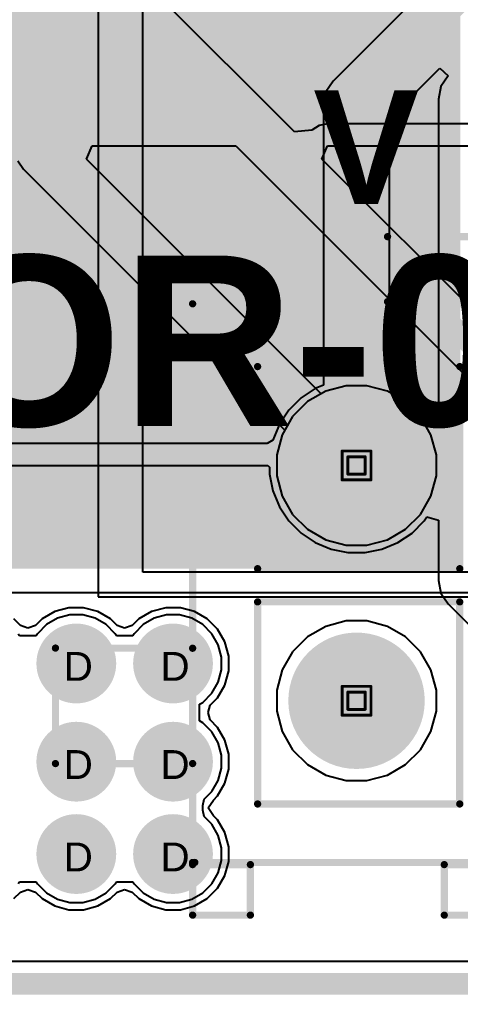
# Model space of a CAD drawing. Header units: inches. Extents: x 0 to 5379, y 0 to 5429.
# Drawn here: x 163.87 to 171.63, y -0.19 to 16.97 of the extents above; entities that cross this region are included whole.
import ezdxf

# ---------------------------------------------------------------- set-up
doc = ezdxf.new("R2010")
doc.units = ezdxf.units.IN
for name, color, linetype in [('Board Outline', 216, 'Continuous'), ('Bottom Layer', 5, 'Continuous'), ('Bottom Solder', 6, 'Continuous'), ('Drill Drawing', 1, 'Continuous'), ('GND01', 16, 'Continuous'), ('GND02', 76, 'Continuous'), ('Multi-Layer', 9, 'Continuous'), ('Pad Holes', 156, 'Continuous'), ('PWR', 156, 'Continuous'), ('SIG 01', 90, 'Continuous'), ('Top Layer', 1, 'Continuous'), ('Top Overlay', 2, 'Continuous'), ('Top Solder', 216, 'Continuous'), ('Via Holes', 16, 'Continuous')]:
    doc.layers.add(name, color=color, linetype=linetype)
doc.styles.add('Arial', font='', dxfattribs={"height": 0.2})
doc.styles.add('Arial_Bold', font='', dxfattribs={"height": 0.2})
doc.styles.get('Arial').set_extended_font_data('Arial')
doc.styles.get('Arial_Bold').set_extended_font_data('Arial', bold=True)

# ---------------------------------------------------------------- blocks, each defined once
blk = doc.blocks.new('1_770174_0_818')
at = {"layer": 'Bottom Layer'}
h = blk.add_hatch(color=5, dxfattribs=at)
edge = h.paths.add_edge_path()
edge.add_arc((-4.295, 2.07), 1.15, 0, 360)
h = blk.add_hatch(color=5, dxfattribs=at)
edge = h.paths.add_edge_path()
edge.add_arc((-4.295, -2.07), 1.15, 0, 360)
at = {"layer": 'Bottom Solder'}
h = blk.add_hatch(color=6, dxfattribs=at)
edge = h.paths.add_edge_path()
edge.add_arc((-4.295, 2.07), 1.2, 0, 360)
h = blk.add_hatch(color=6, dxfattribs=at)
edge = h.paths.add_edge_path()
edge.add_arc((-4.295, -2.07), 1.2, 0, 360)
at = {"layer": 'GND01'}
h = blk.add_hatch(color=16, dxfattribs=at)
edge = h.paths.add_edge_path()
edge.add_arc((-4.295, 2.07), 1.15, 0, 360)
h = blk.add_hatch(color=16, dxfattribs=at)
edge = h.paths.add_edge_path()
edge.add_arc((-4.295, -2.07), 1.15, 0, 360)
at = {"layer": 'GND02'}
h = blk.add_hatch(color=76, dxfattribs=at)
edge = h.paths.add_edge_path()
edge.add_arc((-4.295, 2.07), 1.15, 0, 360)
h = blk.add_hatch(color=76, dxfattribs=at)
edge = h.paths.add_edge_path()
edge.add_arc((-4.295, -2.07), 1.15, 0, 360)
at = {"layer": 'Multi-Layer'}
h = blk.add_hatch(color=9, dxfattribs=at)
edge = h.paths.add_edge_path()
edge.add_arc((-4.295, 2.07), 1.15, 0, 360)
h = blk.add_hatch(color=9, dxfattribs=at)
edge = h.paths.add_edge_path()
edge.add_arc((-4.295, -2.07), 1.15, 0, 360)
at = {"layer": 'Pad Holes'}
h = blk.add_hatch(color=7, dxfattribs=at)
edge = h.paths.add_edge_path()
edge.add_arc((-4.295, 2.07), 0.7, 0, 360)
h = blk.add_hatch(color=7, dxfattribs=at)
edge = h.paths.add_edge_path()
edge.add_arc((-4.295, -2.07), 0.7, 0, 360)
at = {"layer": 'PWR'}
h = blk.add_hatch(color=156, dxfattribs=at)
edge = h.paths.add_edge_path()
edge.add_arc((-4.295, 2.07), 1.15, 0, 360)
h = blk.add_hatch(color=156, dxfattribs=at)
edge = h.paths.add_edge_path()
edge.add_arc((-4.295, -2.07), 1.15, 0, 360)
at = {"layer": 'SIG 01'}
h = blk.add_hatch(color=90, dxfattribs=at)
edge = h.paths.add_edge_path()
edge.add_arc((-4.295, 2.07), 1.15, 0, 360)
h = blk.add_hatch(color=90, dxfattribs=at)
edge = h.paths.add_edge_path()
edge.add_arc((-4.295, -2.07), 1.15, 0, 360)
at = {"layer": 'Top Layer'}
h = blk.add_hatch(color=1, dxfattribs=at)
edge = h.paths.add_edge_path()
edge.add_arc((-4.295, 2.07), 1.15, 0, 360)
h = blk.add_hatch(color=1, dxfattribs=at)
edge = h.paths.add_edge_path()
edge.add_arc((-4.295, -2.07), 1.15, 0, 360)
at = {"layer": 'Top Solder'}
h = blk.add_hatch(color=216, dxfattribs=at)
edge = h.paths.add_edge_path()
edge.add_arc((-4.295, 2.07), 1.2, 0, 360)
h = blk.add_hatch(color=216, dxfattribs=at)
edge = h.paths.add_edge_path()
edge.add_arc((-4.295, -2.07), 1.2, 0, 360)
at = {"layer": 'Top Overlay'}
for points in [[(-3.749, 6.096, 0.127, 0.127, 0), (-0.574, 6.096, 0.127, 0.127, 0)], [(-3.749, 4.953, 0.127, 0.127, 0), (-3.749, 6.096, 0.127, 0.127, 0)], [(-7.178, -4.915, 0.127, 0.127, 0), (-7.178, 4.915, 0.127, 0.127, 0)], [(-7.178, 4.915, 0.127, 0.127, 0), (2.69, 4.915, 0.127, 0.127, 0)], [(-3.749, 4.953, 0.127, 0.127, 0), (-0.574, 4.953, 0.127, 0.127, 0)], [(-6.035, 3.81, 0.127, 0.127, 0), (-2.479, 3.81, 0.127, 0.127, 0)], [(-6.035, 0.254, 0.127, 0.127, 0), (-6.035, 3.81, 0.127, 0.127, 0)], [(-2.479, 0.254, 0.127, 0.127, 0), (-2.479, 3.81, 0.127, 0.127, 0)], [(-6.035, 0.254, 0.127, 0.127, 0), (-2.479, 0.254, 0.127, 0.127, 0)], [(-6.035, -0.33, 0.127, 0.127, 0), (-2.479, -0.33, 0.127, 0.127, 0)], [(-6.035, -3.886, 0.127, 0.127, 0), (-6.035, -0.33, 0.127, 0.127, 0)], [(-2.479, -3.886, 0.127, 0.127, 0), (-2.479, -0.33, 0.127, 0.127, 0)], [(-9.591, -1.143, 0.127, 0.127, 0), (-7.178, -1.146, 0.127, 0.127, 0)], [(-9.591, -3.175, 0.127, 0.127, 0), (-9.591, -1.143, 0.127, 0.127, 0)], [(-9.591, -3.175, 0.127, 0.127, 0), (-7.178, -3.175, 0.127, 0.127, 0)], [(-6.035, -3.886, 0.127, 0.127, 0), (-2.479, -3.886, 0.127, 0.127, 0)], [(-7.178, -4.953, 0.127, 0.127, 0), (-6.162, -4.953, 0.127, 0.127, 0)], [(-7.178, -5.842, 0.127, 0.127, 0), (-7.178, -4.953, 0.127, 0.127, 0)], [(-7.14, -4.915, 0.127, 0.127, 0), (2.69, -4.915, 0.127, 0.127, 0)], [(-6.162, -5.842, 0.127, 0.127, 0), (-6.162, -4.953, 0.127, 0.127, 0)], [(-2.751, -4.953, 0.127, 0.127, 0), (-1.735, -4.953, 0.127, 0.127, 0)], [(-2.751, -5.842, 0.127, 0.127, 0), (-2.751, -4.953, 0.127, 0.127, 0)], [(-7.178, -5.842, 0.127, 0.127, 0), (-6.162, -5.842, 0.127, 0.127, 0)], [(-2.751, -5.842, 0.127, 0.127, 0), (-1.735, -5.842, 0.127, 0.127, 0)]]:
    blk.add_lwpolyline(points, format="xyseb", dxfattribs=at)
for points in [[(-3.781, 6.096, 0.0635, 0.0635, 1), (-3.717, 6.096, 0.0635, 0.0635, 1)], [(-3.781, 6.096, 0.0635, 0.0635, 1), (-3.717, 6.096, 0.0635, 0.0635, 1)], [(-7.21, 4.915, 0.0635, 0.0635, 1), (-7.146, 4.915, 0.0635, 0.0635, 1)], [(-7.21, 4.915, 0.0635, 0.0635, 1), (-7.146, 4.915, 0.0635, 0.0635, 1)], [(-3.781, 4.953, 0.0635, 0.0635, 1), (-3.717, 4.953, 0.0635, 0.0635, 1)], [(-3.781, 4.953, 0.0635, 0.0635, 1), (-3.717, 4.953, 0.0635, 0.0635, 1)], [(-6.067, 3.81, 0.0635, 0.0635, 1), (-6.003, 3.81, 0.0635, 0.0635, 1)], [(-6.067, 3.81, 0.0635, 0.0635, 1), (-6.003, 3.81, 0.0635, 0.0635, 1)], [(-2.511, 3.81, 0.0635, 0.0635, 1), (-2.447, 3.81, 0.0635, 0.0635, 1)], [(-2.511, 3.81, 0.0635, 0.0635, 1), (-2.447, 3.81, 0.0635, 0.0635, 1)], [(-6.067, 0.254, 0.0635, 0.0635, 1), (-6.003, 0.254, 0.0635, 0.0635, 1)], [(-6.067, 0.254, 0.0635, 0.0635, 1), (-6.003, 0.254, 0.0635, 0.0635, 1)], [(-2.511, 0.254, 0.0635, 0.0635, 1), (-2.447, 0.254, 0.0635, 0.0635, 1)], [(-2.511, 0.254, 0.0635, 0.0635, 1), (-2.447, 0.254, 0.0635, 0.0635, 1)], [(-6.067, -0.33, 0.0635, 0.0635, 1), (-6.003, -0.33, 0.0635, 0.0635, 1)], [(-6.067, -0.33, 0.0635, 0.0635, 1), (-6.003, -0.33, 0.0635, 0.0635, 1)], [(-2.511, -0.33, 0.0635, 0.0635, 1), (-2.447, -0.33, 0.0635, 0.0635, 1)], [(-2.511, -0.33, 0.0635, 0.0635, 1), (-2.447, -0.33, 0.0635, 0.0635, 1)], [(-9.623, -1.143, 0.0635, 0.0635, 1), (-9.559, -1.143, 0.0635, 0.0635, 1)], [(-9.623, -1.143, 0.0635, 0.0635, 1), (-9.559, -1.143, 0.0635, 0.0635, 1)], [(-7.21, -1.146, 0.0635, 0.0635, 1), (-7.146, -1.146, 0.0635, 0.0635, 1)], [(-9.623, -3.175, 0.0635, 0.0635, 1), (-9.559, -3.175, 0.0635, 0.0635, 1)], [(-9.623, -3.175, 0.0635, 0.0635, 1), (-9.559, -3.175, 0.0635, 0.0635, 1)], [(-7.21, -3.175, 0.0635, 0.0635, 1), (-7.146, -3.175, 0.0635, 0.0635, 1)], [(-6.067, -3.886, 0.0635, 0.0635, 1), (-6.003, -3.886, 0.0635, 0.0635, 1)], [(-6.067, -3.886, 0.0635, 0.0635, 1), (-6.003, -3.886, 0.0635, 0.0635, 1)], [(-2.511, -3.886, 0.0635, 0.0635, 1), (-2.447, -3.886, 0.0635, 0.0635, 1)], [(-2.511, -3.886, 0.0635, 0.0635, 1), (-2.447, -3.886, 0.0635, 0.0635, 1)], [(-7.21, -4.915, 0.0635, 0.0635, 1), (-7.146, -4.915, 0.0635, 0.0635, 1)], [(-7.21, -4.953, 0.0635, 0.0635, 1), (-7.146, -4.953, 0.0635, 0.0635, 1)], [(-7.21, -4.953, 0.0635, 0.0635, 1), (-7.146, -4.953, 0.0635, 0.0635, 1)], [(-7.172, -4.915, 0.0635, 0.0635, 1), (-7.108, -4.915, 0.0635, 0.0635, 1)], [(-6.194, -4.953, 0.0635, 0.0635, 1), (-6.13, -4.953, 0.0635, 0.0635, 1)], [(-6.194, -4.953, 0.0635, 0.0635, 1), (-6.13, -4.953, 0.0635, 0.0635, 1)], [(-2.783, -4.953, 0.0635, 0.0635, 1), (-2.72, -4.953, 0.0635, 0.0635, 1)], [(-2.783, -4.953, 0.0635, 0.0635, 1), (-2.72, -4.953, 0.0635, 0.0635, 1)], [(-7.21, -5.842, 0.0635, 0.0635, 1), (-7.146, -5.842, 0.0635, 0.0635, 1)], [(-7.21, -5.842, 0.0635, 0.0635, 1), (-7.146, -5.842, 0.0635, 0.0635, 1)], [(-6.194, -5.842, 0.0635, 0.0635, 1), (-6.13, -5.842, 0.0635, 0.0635, 1)], [(-6.194, -5.842, 0.0635, 0.0635, 1), (-6.13, -5.842, 0.0635, 0.0635, 1)], [(-2.783, -5.842, 0.0635, 0.0635, 1), (-2.72, -5.842, 0.0635, 0.0635, 1)], [(-2.783, -5.842, 0.0635, 0.0635, 1), (-2.72, -5.842, 0.0635, 0.0635, 1)]]:
    blk.add_lwpolyline(points, format="xyseb", close=True, dxfattribs=at)

msp = doc.modelspace()

# ---------------------------------------------------------------- hatches: boundary and pattern name
at = {"layer": 'Bottom Layer'}
h = msp.add_hatch(color=5, dxfattribs=at)
edge = h.paths.add_edge_path()
edge.add_arc((164.874, 5.634), 0.6, 0, 360)
h = msp.add_hatch(color=5, dxfattribs=at)
edge = h.paths.add_edge_path()
edge.add_arc((166.575, 5.634), 0.6, 0, 360)
h = msp.add_hatch(color=5, dxfattribs=at)
edge = h.paths.add_edge_path()
edge.add_arc((164.874, 3.906), 0.6, 0, 360)
h = msp.add_hatch(color=5, dxfattribs=at)
edge = h.paths.add_edge_path()
edge.add_arc((166.575, 3.906), 0.6, 0, 360)
h = msp.add_hatch(color=5, dxfattribs=at)
edge = h.paths.add_edge_path()
edge.add_arc((164.874, 2.281), 0.6, 0, 360)
h = msp.add_hatch(color=5, dxfattribs=at)
edge = h.paths.add_edge_path()
edge.add_arc((166.575, 2.281), 0.6, 0, 360)
at = {"layer": 'Bottom Solder'}
h = msp.add_hatch(color=6, dxfattribs=at)
edge = h.paths.add_edge_path()
edge.add_arc((164.874, 5.634), 0.702, 0, 360)
h = msp.add_hatch(color=6, dxfattribs=at)
edge = h.paths.add_edge_path()
edge.add_arc((166.575, 5.634), 0.702, 0, 360)
h = msp.add_hatch(color=6, dxfattribs=at)
edge = h.paths.add_edge_path()
edge.add_arc((164.874, 3.906), 0.702, 0, 360)
h = msp.add_hatch(color=6, dxfattribs=at)
edge = h.paths.add_edge_path()
edge.add_arc((166.575, 3.906), 0.702, 0, 360)
h = msp.add_hatch(color=6, dxfattribs=at)
edge = h.paths.add_edge_path()
edge.add_arc((164.874, 2.281), 0.702, 0, 360)
h = msp.add_hatch(color=6, dxfattribs=at)
edge = h.paths.add_edge_path()
edge.add_arc((166.575, 2.281), 0.702, 0, 360)
at = {"layer": 'GND01'}
h = msp.add_hatch(color=16, dxfattribs=at)
edge = h.paths.add_edge_path()
edge.add_arc((164.874, 5.634), 0.6, 0, 360)
h = msp.add_hatch(color=16, dxfattribs=at)
edge = h.paths.add_edge_path()
edge.add_arc((166.575, 5.634), 0.6, 0, 360)
h = msp.add_hatch(color=16, dxfattribs=at)
edge = h.paths.add_edge_path()
edge.add_arc((164.874, 3.906), 0.6, 0, 360)
h = msp.add_hatch(color=16, dxfattribs=at)
edge = h.paths.add_edge_path()
edge.add_arc((166.575, 3.906), 0.6, 0, 360)
h = msp.add_hatch(color=16, dxfattribs=at)
edge = h.paths.add_edge_path()
edge.add_arc((164.874, 2.281), 0.6, 0, 360)
h = msp.add_hatch(color=16, dxfattribs=at)
edge = h.paths.add_edge_path()
edge.add_arc((166.575, 2.281), 0.6, 0, 360)
at = {"layer": 'GND02'}
h = msp.add_hatch(color=76, dxfattribs=at)
edge = h.paths.add_edge_path()
edge.add_arc((164.874, 5.634), 0.6, 0, 360)
h = msp.add_hatch(color=76, dxfattribs=at)
edge = h.paths.add_edge_path()
edge.add_arc((166.575, 5.634), 0.6, 0, 360)
h = msp.add_hatch(color=76, dxfattribs=at)
edge = h.paths.add_edge_path()
edge.add_arc((164.874, 3.906), 0.6, 0, 360)
h = msp.add_hatch(color=76, dxfattribs=at)
edge = h.paths.add_edge_path()
edge.add_arc((166.575, 3.906), 0.6, 0, 360)
h = msp.add_hatch(color=76, dxfattribs=at)
edge = h.paths.add_edge_path()
edge.add_arc((164.874, 2.281), 0.6, 0, 360)
h = msp.add_hatch(color=76, dxfattribs=at)
edge = h.paths.add_edge_path()
edge.add_arc((166.575, 2.281), 0.6, 0, 360)
at = {"layer": 'PWR'}
h = msp.add_hatch(color=156, dxfattribs=at)
edge = h.paths.add_edge_path()
edge.add_arc((164.874, 5.634), 0.6, 0, 360)
h = msp.add_hatch(color=156, dxfattribs=at)
edge = h.paths.add_edge_path()
edge.add_arc((166.575, 5.634), 0.6, 0, 360)
h = msp.add_hatch(color=156, dxfattribs=at)
edge = h.paths.add_edge_path()
edge.add_arc((164.874, 3.906), 0.6, 0, 360)
h = msp.add_hatch(color=156, dxfattribs=at)
edge = h.paths.add_edge_path()
edge.add_arc((166.575, 3.906), 0.6, 0, 360)
h = msp.add_hatch(color=156, dxfattribs=at)
edge = h.paths.add_edge_path()
edge.add_arc((164.874, 2.281), 0.6, 0, 360)
h = msp.add_hatch(color=156, dxfattribs=at)
edge = h.paths.add_edge_path()
edge.add_arc((166.575, 2.281), 0.6, 0, 360)
at = {"layer": 'SIG 01'}
h = msp.add_hatch(color=90, dxfattribs=at)
edge = h.paths.add_edge_path()
edge.add_arc((164.874, 5.634), 0.6, 0, 360)
h = msp.add_hatch(color=90, dxfattribs=at)
edge = h.paths.add_edge_path()
edge.add_arc((166.575, 5.634), 0.6, 0, 360)
h = msp.add_hatch(color=90, dxfattribs=at)
edge = h.paths.add_edge_path()
edge.add_arc((164.874, 3.906), 0.6, 0, 360)
h = msp.add_hatch(color=90, dxfattribs=at)
edge = h.paths.add_edge_path()
edge.add_arc((166.575, 3.906), 0.6, 0, 360)
h = msp.add_hatch(color=90, dxfattribs=at)
edge = h.paths.add_edge_path()
edge.add_arc((164.874, 2.281), 0.6, 0, 360)
h = msp.add_hatch(color=90, dxfattribs=at)
edge = h.paths.add_edge_path()
edge.add_arc((166.575, 2.281), 0.6, 0, 360)
at = {"layer": 'Top Layer'}
msp.add_hatch(color=1, dxfattribs=at).paths.add_polyline_path([(154.567, 7.301), (171.628, 7.301), (171.628, 21.844), (154.567, 21.844)])
h = msp.add_hatch(color=1, dxfattribs=at)
edge = h.paths.add_edge_path()
edge.add_arc((164.874, 5.634), 0.6, 0, 360)
h = msp.add_hatch(color=1, dxfattribs=at)
edge = h.paths.add_edge_path()
edge.add_arc((166.575, 5.634), 0.6, 0, 360)
h = msp.add_hatch(color=1, dxfattribs=at)
edge = h.paths.add_edge_path()
edge.add_arc((164.874, 3.906), 0.6, 0, 360)
h = msp.add_hatch(color=1, dxfattribs=at)
edge = h.paths.add_edge_path()
edge.add_arc((166.575, 3.906), 0.6, 0, 360)
h = msp.add_hatch(color=1, dxfattribs=at)
edge = h.paths.add_edge_path()
edge.add_arc((164.874, 2.281), 0.6, 0, 360)
h = msp.add_hatch(color=1, dxfattribs=at)
edge = h.paths.add_edge_path()
edge.add_arc((166.575, 2.281), 0.6, 0, 360)
at = {"layer": 'Top Solder'}
h = msp.add_hatch(color=216, dxfattribs=at)
edge = h.paths.add_edge_path()
edge.add_arc((164.874, 5.634), 0.702, 0, 360)
h = msp.add_hatch(color=216, dxfattribs=at)
edge = h.paths.add_edge_path()
edge.add_arc((166.575, 5.634), 0.702, 0, 360)
h = msp.add_hatch(color=216, dxfattribs=at)
edge = h.paths.add_edge_path()
edge.add_arc((164.874, 3.906), 0.702, 0, 360)
h = msp.add_hatch(color=216, dxfattribs=at)
edge = h.paths.add_edge_path()
edge.add_arc((166.575, 3.906), 0.702, 0, 360)
h = msp.add_hatch(color=216, dxfattribs=at)
edge = h.paths.add_edge_path()
edge.add_arc((164.874, 2.281), 0.702, 0, 360)
h = msp.add_hatch(color=216, dxfattribs=at)
edge = h.paths.add_edge_path()
edge.add_arc((166.575, 2.281), 0.702, 0, 360)
at = {"layer": 'Via Holes'}
h = msp.add_hatch(color=7, dxfattribs=at)
edge = h.paths.add_edge_path()
edge.add_arc((164.874, 5.634), 0.35, 0, 360)
h = msp.add_hatch(color=7, dxfattribs=at)
edge = h.paths.add_edge_path()
edge.add_arc((166.575, 5.634), 0.35, 0, 360)
h = msp.add_hatch(color=7, dxfattribs=at)
edge = h.paths.add_edge_path()
edge.add_arc((164.874, 3.906), 0.35, 0, 360)
h = msp.add_hatch(color=7, dxfattribs=at)
edge = h.paths.add_edge_path()
edge.add_arc((166.575, 3.906), 0.35, 0, 360)
h = msp.add_hatch(color=7, dxfattribs=at)
edge = h.paths.add_edge_path()
edge.add_arc((164.874, 2.281), 0.35, 0, 360)
h = msp.add_hatch(color=7, dxfattribs=at)
edge = h.paths.add_edge_path()
edge.add_arc((166.575, 2.281), 0.35, 0, 360)

# ---------------------------------------------------------------- linework, layer by layer
at = {"layer": 'Board Outline'}
msp.add_lwpolyline([(0, 0, 0.381, 0.381, 0), (350, 0, 0.381, 0.381, 0)], format="xyseb", dxfattribs=at)
at = {"layer": 'Bottom Layer'}
for p, q in [((165.257, 51.46), (165.257, 6.807)), ((166.044, 7.239), (166.044, 50.597)), ((169.618, 10.522), (169.261, 10.427)), ((169.987, 10.522), (169.618, 10.522)), ((170.345, 10.427), (169.987, 10.522)), ((169.261, 10.427), (168.941, 10.242)), ((170.665, 10.242), (170.345, 10.427)), ((168.941, 10.242), (168.679, 9.98)), ((170.926, 9.98), (170.665, 10.242)), ((168.679, 9.98), (168.494, 9.66)), ((171.111, 9.66), (170.926, 9.98)), ((168.494, 9.66), (168.399, 9.303)), ((171.207, 9.303), (171.111, 9.66)), ((168.399, 9.303), (168.399, 8.933)), ((171.207, 8.933), (171.207, 9.303)), ((168.399, 8.933), (168.494, 8.576)), ((171.111, 8.576), (171.207, 8.933)), ((168.494, 8.576), (168.679, 8.256)), ((170.926, 8.256), (171.111, 8.576)), ((168.679, 8.256), (168.941, 7.995)), ((170.665, 7.995), (170.926, 8.256)), ((168.941, 7.995), (169.261, 7.81)), ((170.345, 7.81), (170.665, 7.995)), ((169.261, 7.81), (169.618, 7.714)), ((169.987, 7.714), (170.345, 7.81)), ((169.618, 7.714), (169.987, 7.714)), ((177.144, 7.239), (166.044, 7.239)), ((165.257, 6.807), (177.144, 6.807)), ((169.618, 6.382), (169.261, 6.287)), ((169.987, 6.382), (169.618, 6.382)), ((170.345, 6.287), (169.987, 6.382)), ((169.261, 6.287), (168.941, 6.102)), ((170.665, 6.102), (170.345, 6.287)), ((168.941, 6.102), (168.679, 5.84)), ((170.926, 5.84), (170.665, 6.102)), ((168.679, 5.84), (168.494, 5.52)), ((171.111, 5.52), (170.926, 5.84)), ((168.494, 5.52), (168.399, 5.163)), ((171.207, 5.163), (171.111, 5.52)), ((168.399, 5.163), (168.399, 4.794)), ((171.207, 4.794), (171.207, 5.163)), ((168.399, 4.794), (168.494, 4.436)), ((171.111, 4.436), (171.207, 4.794)), ((168.494, 4.436), (168.679, 4.116)), ((170.926, 4.116), (171.111, 4.436)), ((168.679, 4.116), (168.941, 3.855)), ((170.665, 3.855), (170.926, 4.116)), ((168.941, 3.855), (169.261, 3.67)), ((170.345, 3.67), (170.665, 3.855)), ((169.261, 3.67), (169.618, 3.574)), ((169.987, 3.574), (170.345, 3.67)), ((169.618, 3.574), (169.987, 3.574)), ((177.144, 0.388), (155.122, 0.388))]:
    msp.add_line(p, q, dxfattribs=at)
at = {"layer": 'Drill Drawing'}
for points in [[(169.549, 9.372, 0.0508, 0.0508, 0), (170.057, 9.372, 0.0508, 0.0508, 0)], [(169.549, 8.864, 0.0508, 0.0508, 0), (169.549, 9.372, 0.0508, 0.0508, 0)], [(169.65, 9.271, 0.0508, 0.0508, 0), (169.955, 9.271, 0.0508, 0.0508, 0)], [(169.65, 8.966, 0.0508, 0.0508, 0), (169.65, 9.271, 0.0508, 0.0508, 0)], [(169.955, 8.966, 0.0508, 0.0508, 0), (169.955, 9.271, 0.0508, 0.0508, 0)], [(170.057, 8.864, 0.0508, 0.0508, 0), (170.057, 9.372, 0.0508, 0.0508, 0)], [(169.65, 8.966, 0.0508, 0.0508, 0), (169.955, 8.966, 0.0508, 0.0508, 0)], [(169.549, 8.864, 0.0508, 0.0508, 0), (170.057, 8.864, 0.0508, 0.0508, 0)], [(169.549, 5.232, 0.0508, 0.0508, 0), (170.057, 5.232, 0.0508, 0.0508, 0)], [(169.549, 4.724, 0.0508, 0.0508, 0), (169.549, 5.232, 0.0508, 0.0508, 0)], [(169.65, 5.131, 0.0508, 0.0508, 0), (169.955, 5.131, 0.0508, 0.0508, 0)], [(169.65, 4.826, 0.0508, 0.0508, 0), (169.65, 5.131, 0.0508, 0.0508, 0)], [(169.955, 4.826, 0.0508, 0.0508, 0), (169.955, 5.131, 0.0508, 0.0508, 0)], [(170.057, 4.724, 0.0508, 0.0508, 0), (170.057, 5.232, 0.0508, 0.0508, 0)], [(169.65, 4.826, 0.0508, 0.0508, 0), (169.955, 4.826, 0.0508, 0.0508, 0)], [(169.549, 4.724, 0.0508, 0.0508, 0), (170.057, 4.724, 0.0508, 0.0508, 0)]]:
    msp.add_lwpolyline(points, format="xyseb", dxfattribs=at)
for points in [[(169.536, 9.372, 0.0254, 0.0254, 1), (169.561, 9.372, 0.0254, 0.0254, 1)], [(169.536, 9.372, 0.0254, 0.0254, 1), (169.561, 9.372, 0.0254, 0.0254, 1)], [(169.638, 9.271, 0.0254, 0.0254, 1), (169.663, 9.271, 0.0254, 0.0254, 1)], [(169.638, 9.271, 0.0254, 0.0254, 1), (169.663, 9.271, 0.0254, 0.0254, 1)], [(169.942, 9.271, 0.0254, 0.0254, 1), (169.968, 9.271, 0.0254, 0.0254, 1)], [(169.942, 9.271, 0.0254, 0.0254, 1), (169.968, 9.271, 0.0254, 0.0254, 1)], [(170.044, 9.372, 0.0254, 0.0254, 1), (170.069, 9.372, 0.0254, 0.0254, 1)], [(170.044, 9.372, 0.0254, 0.0254, 1), (170.069, 9.372, 0.0254, 0.0254, 1)], [(169.638, 8.966, 0.0254, 0.0254, 1), (169.663, 8.966, 0.0254, 0.0254, 1)], [(169.638, 8.966, 0.0254, 0.0254, 1), (169.663, 8.966, 0.0254, 0.0254, 1)], [(169.942, 8.966, 0.0254, 0.0254, 1), (169.968, 8.966, 0.0254, 0.0254, 1)], [(169.942, 8.966, 0.0254, 0.0254, 1), (169.968, 8.966, 0.0254, 0.0254, 1)], [(169.536, 8.864, 0.0254, 0.0254, 1), (169.561, 8.864, 0.0254, 0.0254, 1)], [(169.536, 8.864, 0.0254, 0.0254, 1), (169.561, 8.864, 0.0254, 0.0254, 1)], [(170.044, 8.864, 0.0254, 0.0254, 1), (170.069, 8.864, 0.0254, 0.0254, 1)], [(170.044, 8.864, 0.0254, 0.0254, 1), (170.069, 8.864, 0.0254, 0.0254, 1)], [(169.536, 5.232, 0.0254, 0.0254, 1), (169.561, 5.232, 0.0254, 0.0254, 1)], [(169.536, 5.232, 0.0254, 0.0254, 1), (169.561, 5.232, 0.0254, 0.0254, 1)], [(169.638, 5.131, 0.0254, 0.0254, 1), (169.663, 5.131, 0.0254, 0.0254, 1)], [(169.638, 5.131, 0.0254, 0.0254, 1), (169.663, 5.131, 0.0254, 0.0254, 1)], [(169.942, 5.131, 0.0254, 0.0254, 1), (169.968, 5.131, 0.0254, 0.0254, 1)], [(169.942, 5.131, 0.0254, 0.0254, 1), (169.968, 5.131, 0.0254, 0.0254, 1)], [(170.044, 5.232, 0.0254, 0.0254, 1), (170.069, 5.232, 0.0254, 0.0254, 1)], [(170.044, 5.232, 0.0254, 0.0254, 1), (170.069, 5.232, 0.0254, 0.0254, 1)], [(169.638, 4.826, 0.0254, 0.0254, 1), (169.663, 4.826, 0.0254, 0.0254, 1)], [(169.638, 4.826, 0.0254, 0.0254, 1), (169.663, 4.826, 0.0254, 0.0254, 1)], [(169.942, 4.826, 0.0254, 0.0254, 1), (169.968, 4.826, 0.0254, 0.0254, 1)], [(169.942, 4.826, 0.0254, 0.0254, 1), (169.968, 4.826, 0.0254, 0.0254, 1)], [(169.536, 4.724, 0.0254, 0.0254, 1), (169.561, 4.724, 0.0254, 0.0254, 1)], [(169.536, 4.724, 0.0254, 0.0254, 1), (169.561, 4.724, 0.0254, 0.0254, 1)], [(170.044, 4.724, 0.0254, 0.0254, 1), (170.069, 4.724, 0.0254, 0.0254, 1)], [(170.044, 4.724, 0.0254, 0.0254, 1), (170.069, 4.724, 0.0254, 0.0254, 1)]]:
    msp.add_lwpolyline(points, format="xyseb", close=True, dxfattribs=at)
at = {"layer": 'GND01'}
for p, q in [((169.618, 10.522), (169.261, 10.427)), ((169.987, 10.522), (169.618, 10.522)), ((170.345, 10.427), (169.987, 10.522)), ((169.261, 10.427), (168.941, 10.242)), ((170.665, 10.242), (170.345, 10.427)), ((168.941, 10.242), (168.679, 9.98)), ((170.926, 9.98), (170.665, 10.242)), ((168.679, 9.98), (168.494, 9.66)), ((171.111, 9.66), (170.926, 9.98)), ((168.494, 9.66), (168.399, 9.303)), ((171.207, 9.303), (171.111, 9.66)), ((168.399, 9.303), (168.399, 8.933)), ((171.207, 8.933), (171.207, 9.303)), ((168.399, 8.933), (168.494, 8.576)), ((171.111, 8.576), (171.207, 8.933)), ((168.494, 8.576), (168.679, 8.256)), ((170.926, 8.256), (171.111, 8.576)), ((168.679, 8.256), (168.941, 7.995)), ((170.665, 7.995), (170.926, 8.256)), ((168.941, 7.995), (169.261, 7.81)), ((170.345, 7.81), (170.665, 7.995)), ((169.261, 7.81), (169.618, 7.714)), ((169.987, 7.714), (170.345, 7.81)), ((169.618, 7.714), (169.987, 7.714)), ((164.544, 6.429), (164.349, 6.317)), ((164.761, 6.488), (164.544, 6.429)), ((164.986, 6.488), (164.761, 6.488)), ((165.203, 6.429), (164.986, 6.488)), ((165.398, 6.317), (165.203, 6.429)), ((166.246, 6.429), (166.051, 6.317)), ((166.463, 6.488), (166.246, 6.429)), ((166.688, 6.488), (166.463, 6.488)), ((166.905, 6.429), (166.688, 6.488)), ((167.1, 6.317), (166.905, 6.429)), ((169.618, 6.382), (169.261, 6.287)), ((169.987, 6.382), (169.618, 6.382)), ((170.345, 6.287), (169.987, 6.382)), ((164.349, 6.317), (164.19, 6.158)), ((165.557, 6.158), (165.398, 6.317)), ((166.051, 6.317), (165.892, 6.158)), ((167.259, 6.158), (167.1, 6.317)), ((169.261, 6.287), (168.941, 6.102)), ((170.665, 6.102), (170.345, 6.287)), ((163.876, 6.122), (163.855, 6.158)), ((164.169, 6.122), (163.876, 6.122)), ((164.19, 6.158), (164.169, 6.122)), ((165.578, 6.122), (165.557, 6.158)), ((165.871, 6.122), (165.578, 6.122)), ((165.892, 6.158), (165.871, 6.122)), ((167.371, 5.963), (167.259, 6.158)), ((168.941, 6.102), (168.679, 5.84)), ((170.926, 5.84), (170.665, 6.102)), ((167.429, 5.746), (167.371, 5.963)), ((168.679, 5.84), (168.494, 5.52)), ((171.111, 5.52), (170.926, 5.84)), ((167.429, 5.521), (167.429, 5.746)), ((167.371, 5.304), (167.429, 5.521)), ((168.494, 5.52), (168.399, 5.163)), ((171.207, 5.163), (171.111, 5.52)), ((167.259, 5.109), (167.371, 5.304)), ((168.399, 5.163), (168.399, 4.794)), ((171.207, 4.794), (171.207, 5.163)), ((167.1, 4.95), (167.259, 5.109)), ((167.042, 4.917), (167.1, 4.95)), ((167.042, 4.623), (167.042, 4.917)), ((168.399, 4.794), (168.494, 4.436)), ((171.111, 4.436), (171.207, 4.794)), ((167.1, 4.59), (167.042, 4.623)), ((167.259, 4.431), (167.1, 4.59)), ((167.371, 4.236), (167.259, 4.431)), ((168.494, 4.436), (168.679, 4.116)), ((170.926, 4.116), (171.111, 4.436)), ((167.429, 4.019), (167.371, 4.236)), ((167.429, 3.794), (167.429, 4.019)), ((168.679, 4.116), (168.941, 3.855)), ((170.665, 3.855), (170.926, 4.116)), ((167.371, 3.577), (167.429, 3.794)), ((168.941, 3.855), (169.261, 3.67)), ((170.345, 3.67), (170.665, 3.855)), ((169.261, 3.67), (169.618, 3.574)), ((169.987, 3.574), (170.345, 3.67)), ((167.259, 3.382), (167.371, 3.577)), ((169.618, 3.574), (169.987, 3.574)), ((167.122, 3.245), (167.259, 3.382)), ((167.1, 3.133), (167.122, 3.245)), ((167.1, 3.054), (167.1, 3.133)), ((167.122, 2.942), (167.1, 3.054)), ((167.259, 2.805), (167.122, 2.942)), ((167.371, 2.61), (167.259, 2.805)), ((167.429, 2.393), (167.371, 2.61)), ((167.429, 2.168), (167.429, 2.393)), ((167.371, 1.951), (167.429, 2.168)), ((167.259, 1.756), (167.371, 1.951)), ((163.855, 1.756), (163.876, 1.793)), ((163.876, 1.793), (164.169, 1.793)), ((164.169, 1.793), (164.19, 1.756)), ((164.19, 1.756), (164.349, 1.597)), ((165.398, 1.597), (165.557, 1.756)), ((165.557, 1.756), (165.578, 1.793)), ((165.578, 1.793), (165.871, 1.793)), ((165.871, 1.793), (165.892, 1.756)), ((165.892, 1.756), (166.051, 1.597)), ((167.1, 1.597), (167.259, 1.756)), ((164.349, 1.597), (164.544, 1.485)), ((165.203, 1.485), (165.398, 1.597)), ((166.051, 1.597), (166.246, 1.485)), ((166.905, 1.485), (167.1, 1.597)), ((164.544, 1.485), (164.761, 1.427)), ((164.761, 1.427), (164.986, 1.427)), ((164.986, 1.427), (165.203, 1.485)), ((166.246, 1.485), (166.463, 1.427)), ((166.463, 1.427), (166.688, 1.427)), ((166.688, 1.427), (166.905, 1.485)), ((349.612, 0.388), (0.388, 0.388))]:
    msp.add_line(p, q, dxfattribs=at)
at = {"layer": 'GND02'}
for p, q in [((169.618, 10.522), (169.261, 10.427)), ((169.987, 10.522), (169.618, 10.522)), ((170.345, 10.427), (169.987, 10.522)), ((169.261, 10.427), (168.941, 10.242)), ((170.665, 10.242), (170.345, 10.427)), ((168.941, 10.242), (168.679, 9.98)), ((170.926, 9.98), (170.665, 10.242)), ((168.679, 9.98), (168.494, 9.66)), ((171.111, 9.66), (170.926, 9.98)), ((168.494, 9.66), (168.399, 9.303)), ((171.207, 9.303), (171.111, 9.66)), ((168.399, 9.303), (168.399, 8.933)), ((171.207, 8.933), (171.207, 9.303)), ((168.399, 8.933), (168.494, 8.576)), ((171.111, 8.576), (171.207, 8.933)), ((168.494, 8.576), (168.679, 8.256)), ((170.926, 8.256), (171.111, 8.576)), ((168.679, 8.256), (168.941, 7.995)), ((170.665, 7.995), (170.926, 8.256)), ((168.941, 7.995), (169.261, 7.81)), ((170.345, 7.81), (170.665, 7.995)), ((169.261, 7.81), (169.618, 7.714)), ((169.987, 7.714), (170.345, 7.81)), ((169.618, 7.714), (169.987, 7.714)), ((164.544, 6.429), (164.349, 6.317)), ((164.761, 6.488), (164.544, 6.429)), ((164.986, 6.488), (164.761, 6.488)), ((165.203, 6.429), (164.986, 6.488)), ((165.398, 6.317), (165.203, 6.429)), ((166.246, 6.429), (166.051, 6.317)), ((166.463, 6.488), (166.246, 6.429)), ((166.688, 6.488), (166.463, 6.488)), ((166.905, 6.429), (166.688, 6.488)), ((167.1, 6.317), (166.905, 6.429)), ((169.618, 6.382), (169.261, 6.287)), ((169.987, 6.382), (169.618, 6.382)), ((170.345, 6.287), (169.987, 6.382)), ((164.349, 6.317), (164.19, 6.158)), ((165.557, 6.158), (165.398, 6.317)), ((166.051, 6.317), (165.892, 6.158)), ((167.259, 6.158), (167.1, 6.317)), ((169.261, 6.287), (168.941, 6.102)), ((170.665, 6.102), (170.345, 6.287)), ((163.876, 6.122), (163.855, 6.158)), ((164.169, 6.122), (163.876, 6.122)), ((164.19, 6.158), (164.169, 6.122)), ((165.578, 6.122), (165.557, 6.158)), ((165.871, 6.122), (165.578, 6.122)), ((165.892, 6.158), (165.871, 6.122)), ((167.371, 5.963), (167.259, 6.158)), ((168.941, 6.102), (168.679, 5.84)), ((170.926, 5.84), (170.665, 6.102)), ((167.429, 5.746), (167.371, 5.963)), ((168.679, 5.84), (168.494, 5.52)), ((171.111, 5.52), (170.926, 5.84)), ((167.429, 5.521), (167.429, 5.746)), ((167.371, 5.304), (167.429, 5.521)), ((168.494, 5.52), (168.399, 5.163)), ((171.207, 5.163), (171.111, 5.52)), ((167.259, 5.109), (167.371, 5.304)), ((168.399, 5.163), (168.399, 4.794)), ((171.207, 4.794), (171.207, 5.163)), ((167.1, 4.95), (167.259, 5.109)), ((167.042, 4.917), (167.1, 4.95)), ((167.042, 4.623), (167.042, 4.917)), ((168.399, 4.794), (168.494, 4.436)), ((171.111, 4.436), (171.207, 4.794)), ((167.1, 4.59), (167.042, 4.623)), ((167.259, 4.431), (167.1, 4.59)), ((167.371, 4.236), (167.259, 4.431)), ((168.494, 4.436), (168.679, 4.116)), ((170.926, 4.116), (171.111, 4.436)), ((167.429, 4.019), (167.371, 4.236)), ((167.429, 3.794), (167.429, 4.019)), ((168.679, 4.116), (168.941, 3.855)), ((170.665, 3.855), (170.926, 4.116)), ((167.371, 3.577), (167.429, 3.794)), ((168.941, 3.855), (169.261, 3.67)), ((170.345, 3.67), (170.665, 3.855)), ((169.261, 3.67), (169.618, 3.574)), ((169.987, 3.574), (170.345, 3.67)), ((167.259, 3.382), (167.371, 3.577)), ((169.618, 3.574), (169.987, 3.574)), ((167.122, 3.245), (167.259, 3.382)), ((167.1, 3.133), (167.122, 3.245)), ((167.1, 3.054), (167.1, 3.133)), ((167.122, 2.942), (167.1, 3.054)), ((167.259, 2.805), (167.122, 2.942)), ((167.371, 2.61), (167.259, 2.805)), ((167.429, 2.393), (167.371, 2.61)), ((167.429, 2.168), (167.429, 2.393)), ((167.371, 1.951), (167.429, 2.168)), ((167.259, 1.756), (167.371, 1.951)), ((163.855, 1.756), (163.876, 1.793)), ((163.876, 1.793), (164.169, 1.793)), ((164.169, 1.793), (164.19, 1.756)), ((164.19, 1.756), (164.349, 1.597)), ((165.398, 1.597), (165.557, 1.756)), ((165.557, 1.756), (165.578, 1.793)), ((165.578, 1.793), (165.871, 1.793)), ((165.871, 1.793), (165.892, 1.756)), ((165.892, 1.756), (166.051, 1.597)), ((167.1, 1.597), (167.259, 1.756)), ((164.349, 1.597), (164.544, 1.485)), ((165.203, 1.485), (165.398, 1.597)), ((166.051, 1.597), (166.246, 1.485)), ((166.905, 1.485), (167.1, 1.597)), ((164.544, 1.485), (164.761, 1.427)), ((164.761, 1.427), (164.986, 1.427)), ((164.986, 1.427), (165.203, 1.485)), ((166.246, 1.485), (166.463, 1.427)), ((166.463, 1.427), (166.688, 1.427)), ((166.688, 1.427), (166.905, 1.485)), ((349.612, 0.388), (0.388, 0.388))]:
    msp.add_line(p, q, dxfattribs=at)
at = {"layer": 'PWR'}
for p, q in [((168.713, 14.989), (165.921, 17.78)), ((169.143, 15.101), (169.017, 15.017)), ((169.292, 15.13), (169.143, 15.101)), ((190.246, 15.13), (169.292, 15.13)), ((169.017, 15.017), (168.713, 14.989)), ((165.055, 14.507), (165.152, 14.742)), ((165.152, 14.742), (167.678, 14.742)), ((167.678, 14.742), (172.539, 9.881)), ((169.194, 14.507), (169.292, 14.742)), ((169.292, 14.742), (190.246, 14.742)), ((163.848, 14.481), (163.946, 14.334)), ((169.181, 10.381), (165.055, 14.507)), ((173.18, 10.522), (169.194, 14.507)), ((163.946, 14.334), (168.54, 9.74)), ((169.618, 10.522), (169.261, 10.427)), ((169.987, 10.522), (169.618, 10.522)), ((170.345, 10.427), (169.987, 10.522)), ((169.261, 10.427), (169.181, 10.381)), ((170.665, 10.242), (170.345, 10.427)), ((170.926, 9.98), (170.665, 10.242)), ((171.111, 9.66), (170.926, 9.98)), ((168.494, 9.66), (168.399, 9.303)), ((168.54, 9.74), (168.494, 9.66)), ((171.207, 9.303), (171.111, 9.66)), ((168.399, 9.303), (168.399, 8.933)), ((171.207, 8.933), (171.207, 9.303)), ((168.399, 8.933), (168.494, 8.576)), ((171.111, 8.576), (171.207, 8.933)), ((168.494, 8.576), (168.679, 8.256)), ((170.926, 8.256), (171.111, 8.576)), ((168.679, 8.256), (168.941, 7.995)), ((170.665, 7.995), (170.926, 8.256)), ((168.941, 7.995), (169.261, 7.81)), ((170.345, 7.81), (170.665, 7.995)), ((169.261, 7.81), (169.618, 7.714)), ((169.987, 7.714), (170.345, 7.81)), ((169.618, 7.714), (169.987, 7.714)), ((164.544, 6.429), (164.349, 6.317)), ((164.761, 6.488), (164.544, 6.429)), ((164.986, 6.488), (164.761, 6.488)), ((165.203, 6.429), (164.986, 6.488)), ((165.398, 6.317), (165.203, 6.429)), ((166.246, 6.429), (166.051, 6.317)), ((166.463, 6.488), (166.246, 6.429)), ((166.688, 6.488), (166.463, 6.488)), ((166.905, 6.429), (166.688, 6.488)), ((167.1, 6.317), (166.905, 6.429)), ((169.618, 6.382), (169.261, 6.287)), ((169.987, 6.382), (169.618, 6.382)), ((170.345, 6.287), (169.987, 6.382)), ((164.349, 6.317), (164.19, 6.158)), ((165.557, 6.158), (165.398, 6.317)), ((166.051, 6.317), (165.892, 6.158)), ((167.259, 6.158), (167.1, 6.317)), ((169.261, 6.287), (168.941, 6.102)), ((170.665, 6.102), (170.345, 6.287)), ((163.876, 6.122), (163.855, 6.158)), ((164.169, 6.122), (163.876, 6.122)), ((164.19, 6.158), (164.169, 6.122)), ((165.578, 6.122), (165.557, 6.158)), ((165.871, 6.122), (165.578, 6.122)), ((165.892, 6.158), (165.871, 6.122)), ((167.371, 5.963), (167.259, 6.158)), ((168.941, 6.102), (168.679, 5.84)), ((170.926, 5.84), (170.665, 6.102)), ((167.429, 5.746), (167.371, 5.963)), ((168.679, 5.84), (168.494, 5.52)), ((171.111, 5.52), (170.926, 5.84)), ((167.429, 5.521), (167.429, 5.746)), ((167.371, 5.304), (167.429, 5.521)), ((168.494, 5.52), (168.399, 5.163)), ((171.207, 5.163), (171.111, 5.52)), ((167.259, 5.109), (167.371, 5.304)), ((168.399, 5.163), (168.399, 4.794)), ((171.207, 4.794), (171.207, 5.163)), ((167.1, 4.95), (167.259, 5.109)), ((167.042, 4.917), (167.1, 4.95)), ((167.042, 4.623), (167.042, 4.917)), ((168.399, 4.794), (168.494, 4.436)), ((171.111, 4.436), (171.207, 4.794)), ((167.1, 4.59), (167.042, 4.623)), ((167.259, 4.431), (167.1, 4.59)), ((167.371, 4.236), (167.259, 4.431)), ((168.494, 4.436), (168.679, 4.116)), ((170.926, 4.116), (171.111, 4.436)), ((167.429, 4.019), (167.371, 4.236)), ((167.429, 3.794), (167.429, 4.019)), ((168.679, 4.116), (168.941, 3.855)), ((170.665, 3.855), (170.926, 4.116)), ((167.371, 3.577), (167.429, 3.794)), ((168.941, 3.855), (169.261, 3.67)), ((170.345, 3.67), (170.665, 3.855)), ((169.261, 3.67), (169.618, 3.574)), ((169.987, 3.574), (170.345, 3.67)), ((167.259, 3.382), (167.371, 3.577)), ((169.618, 3.574), (169.987, 3.574)), ((167.122, 3.245), (167.259, 3.382)), ((167.1, 3.133), (167.122, 3.245)), ((167.1, 3.054), (167.1, 3.133)), ((167.122, 2.942), (167.1, 3.054)), ((167.259, 2.805), (167.122, 2.942)), ((167.371, 2.61), (167.259, 2.805)), ((167.429, 2.393), (167.371, 2.61)), ((167.429, 2.168), (167.429, 2.393)), ((167.371, 1.951), (167.429, 2.168)), ((167.259, 1.756), (167.371, 1.951)), ((163.855, 1.756), (163.876, 1.793)), ((163.876, 1.793), (164.169, 1.793)), ((164.169, 1.793), (164.19, 1.756)), ((164.19, 1.756), (164.349, 1.597)), ((165.398, 1.597), (165.557, 1.756)), ((165.557, 1.756), (165.578, 1.793)), ((165.578, 1.793), (165.871, 1.793)), ((165.871, 1.793), (165.892, 1.756)), ((165.892, 1.756), (166.051, 1.597)), ((167.1, 1.597), (167.259, 1.756)), ((164.349, 1.597), (164.544, 1.485)), ((165.203, 1.485), (165.398, 1.597)), ((166.051, 1.597), (166.246, 1.485)), ((166.905, 1.485), (167.1, 1.597)), ((164.544, 1.485), (164.761, 1.427)), ((164.761, 1.427), (164.986, 1.427)), ((164.986, 1.427), (165.203, 1.485)), ((166.246, 1.485), (166.463, 1.427)), ((166.463, 1.427), (166.688, 1.427)), ((166.688, 1.427), (166.905, 1.485)), ((349.612, 0.388), (0.388, 0.388))]:
    msp.add_line(p, q, dxfattribs=at)
for points in [[(164.266, 14.654, 0.381, 0.381, 0), (164.266, 78.427, 0.381, 0.381, 0)], [(165.468, 17.593, 0.381, 0.381, 0), (173.943, 9.118, 0.381, 0.381, 0)], [(164.266, 14.654, 0.381, 0.381, 0), (169.803, 9.118, 0.381, 0.381, 0)]]:
    msp.add_lwpolyline(points, format="xyseb", dxfattribs=at)
for points in [[(164.171, 14.654, 0.191, 0.191, 1), (164.362, 14.654, 0.191, 0.191, 1)], [(164.171, 14.654, 0.191, 0.191, 1), (164.362, 14.654, 0.191, 0.191, 1)], [(169.707, 9.118, 0.191, 0.191, 1), (169.898, 9.118, 0.191, 0.191, 1)]]:
    msp.add_lwpolyline(points, format="xyseb", close=True, dxfattribs=at)
at = {"layer": 'SIG 01'}
for p, q in [((185.907, 32.396), (169.391, 15.88)), ((170.385, 15.226), (171.267, 16.108)), ((171.267, 16.108), (171.414, 15.973)), ((171.414, 15.973), (171.288, 15.784)), ((169.391, 15.88), (169.264, 15.691)), ((171.288, 15.784), (171.244, 15.561)), ((169.264, 15.691), (169.22, 15.468)), ((169.22, 15.468), (169.22, 10.534)), ((171.244, 15.561), (171.244, 10.083)), ((170.385, 10.534), (170.385, 15.226)), ((169.077, 10.475), (168.827, 10.307)), ((169.22, 10.534), (169.077, 10.475)), ((170.528, 10.475), (170.385, 10.534)), ((170.779, 10.307), (170.528, 10.475)), ((168.827, 10.307), (168.613, 10.094)), ((170.992, 10.094), (170.779, 10.307)), ((168.613, 10.094), (168.446, 9.843)), ((171.04, 10.022), (170.992, 10.094)), ((171.244, 10.083), (171.04, 10.022)), ((168.446, 9.843), (168.33, 9.565)), ((168.233, 9.507), (152.89, 9.507)), ((168.33, 9.565), (168.233, 9.507)), ((152.502, 9.118), (168.233, 9.118)), ((168.233, 9.118), (168.241, 9.117)), ((168.241, 9.117), (168.272, 9.086)), ((168.272, 9.086), (168.272, 8.968)), ((168.272, 8.968), (168.33, 8.672)), ((168.33, 8.672), (168.446, 8.393)), ((168.446, 8.393), (168.613, 8.142)), ((168.613, 8.142), (168.827, 7.929)), ((170.779, 7.929), (170.992, 8.142)), ((170.992, 8.142), (171.04, 8.215)), ((171.04, 8.215), (171.244, 8.153)), ((171.244, 8.153), (171.244, 7.095)), ((168.827, 7.929), (169.077, 7.762)), ((170.528, 7.762), (170.779, 7.929)), ((169.077, 7.762), (169.356, 7.646)), ((170.249, 7.646), (170.528, 7.762)), ((169.356, 7.646), (169.652, 7.587)), ((169.652, 7.587), (169.953, 7.587)), ((169.953, 7.587), (170.249, 7.646)), ((171.244, 7.095), (171.288, 6.872)), ((171.288, 6.872), (171.414, 6.683)), ((164.495, 6.548), (164.271, 6.419)), ((164.744, 6.615), (164.495, 6.548)), ((165.003, 6.615), (164.744, 6.615)), ((165.252, 6.548), (165.003, 6.615)), ((165.476, 6.419), (165.252, 6.548)), ((166.197, 6.548), (165.973, 6.419)), ((166.446, 6.615), (166.197, 6.548)), ((166.704, 6.615), (166.446, 6.615)), ((166.954, 6.548), (166.704, 6.615)), ((167.178, 6.419), (166.954, 6.548)), ((171.414, 6.683), (172.529, 5.567)), ((163.892, 6.301), (163.774, 6.419)), ((164.271, 6.419), (164.154, 6.301)), ((165.593, 6.301), (165.476, 6.419)), ((165.973, 6.419), (165.856, 6.301)), ((167.36, 6.236), (167.178, 6.419)), ((164.023, 6.258), (163.892, 6.301)), ((164.154, 6.301), (164.023, 6.258)), ((165.724, 6.258), (165.593, 6.301)), ((165.856, 6.301), (165.724, 6.258)), ((167.489, 6.012), (167.36, 6.236)), ((167.556, 5.763), (167.489, 6.012)), ((167.556, 5.504), (167.556, 5.763)), ((167.489, 5.255), (167.556, 5.504)), ((167.36, 5.031), (167.489, 5.255)), ((167.227, 4.898), (167.36, 5.031)), ((167.196, 4.77), (167.227, 4.898)), ((167.227, 4.642), (167.196, 4.77)), ((167.36, 4.509), (167.227, 4.642)), ((167.489, 4.285), (167.36, 4.509)), ((167.556, 4.036), (167.489, 4.285)), ((167.556, 3.777), (167.556, 4.036)), ((167.489, 3.528), (167.556, 3.777)), ((167.36, 3.304), (167.489, 3.528)), ((167.287, 3.231), (167.36, 3.304)), ((167.196, 3.094), (167.287, 3.231)), ((167.287, 2.956), (167.196, 3.094)), ((167.36, 2.883), (167.287, 2.956)), ((167.489, 2.659), (167.36, 2.883)), ((167.556, 2.41), (167.489, 2.659)), ((167.556, 2.152), (167.556, 2.41)), ((167.489, 1.902), (167.556, 2.152)), ((167.36, 1.678), (167.489, 1.902)), ((163.774, 1.496), (163.892, 1.613)), ((163.892, 1.613), (164.023, 1.657)), ((164.023, 1.657), (164.154, 1.613)), ((164.154, 1.613), (164.271, 1.496)), ((165.476, 1.496), (165.593, 1.613)), ((165.593, 1.613), (165.724, 1.657)), ((165.724, 1.657), (165.856, 1.613)), ((165.856, 1.613), (165.973, 1.496)), ((167.178, 1.496), (167.36, 1.678)), ((164.271, 1.496), (164.495, 1.367)), ((165.252, 1.367), (165.476, 1.496)), ((165.973, 1.496), (166.197, 1.367)), ((166.954, 1.367), (167.178, 1.496)), ((164.495, 1.367), (164.744, 1.3)), ((164.744, 1.3), (165.003, 1.3)), ((165.003, 1.3), (165.252, 1.367)), ((166.197, 1.367), (166.446, 1.3)), ((166.446, 1.3), (166.704, 1.3)), ((166.704, 1.3), (166.954, 1.367)), ((349.612, 0.388), (0.388, 0.388))]:
    msp.add_line(p, q, dxfattribs=at)
for points in [[(169.803, 15.468, 0.381, 0.381, 0), (186.319, 31.984, 0.381, 0.381, 0)], [(169.803, 9.118, 0.381, 0.381, 0), (169.803, 15.468, 0.381, 0.381, 0)]]:
    msp.add_lwpolyline(points, format="xyseb", dxfattribs=at)
for points in [[(169.707, 15.468, 0.191, 0.191, 1), (169.898, 15.468, 0.191, 0.191, 1)], [(169.707, 15.468, 0.191, 0.191, 1), (169.898, 15.468, 0.191, 0.191, 1)], [(169.707, 9.118, 0.191, 0.191, 1), (169.898, 9.118, 0.191, 0.191, 1)]]:
    msp.add_lwpolyline(points, format="xyseb", close=True, dxfattribs=at)
at = {"layer": 'Top Layer'}
for p, q in [((154.567, 6.883), (175.864, 6.883)), ((169.618, 6.382), (169.261, 6.287)), ((169.987, 6.382), (169.618, 6.382)), ((170.345, 6.287), (169.987, 6.382)), ((169.261, 6.287), (168.941, 6.102)), ((170.665, 6.102), (170.345, 6.287)), ((168.941, 6.102), (168.679, 5.84)), ((170.926, 5.84), (170.665, 6.102)), ((168.679, 5.84), (168.494, 5.52)), ((171.111, 5.52), (170.926, 5.84)), ((168.494, 5.52), (168.399, 5.163)), ((171.207, 5.163), (171.111, 5.52)), ((168.399, 5.163), (168.399, 4.794)), ((171.207, 4.794), (171.207, 5.163)), ((168.399, 4.794), (168.494, 4.436)), ((171.111, 4.436), (171.207, 4.794)), ((168.494, 4.436), (168.679, 4.116)), ((170.926, 4.116), (171.111, 4.436)), ((168.679, 4.116), (168.941, 3.855)), ((170.665, 3.855), (170.926, 4.116)), ((168.941, 3.855), (169.261, 3.67)), ((170.345, 3.67), (170.665, 3.855)), ((169.261, 3.67), (169.618, 3.574)), ((169.987, 3.574), (170.345, 3.67)), ((169.618, 3.574), (169.987, 3.574)), ((175.874, 0.388), (154.567, 0.388))]:
    msp.add_line(p, q, dxfattribs=at)

# ---------------------------------------------------------------- block references
msp.add_blockref('1_770174_0_818', (174.098, 7.048))

# ---------------------------------------------------------------- texts
at = {"layer": 'Drill Drawing', "style": 'Arial'}
for p in [(164.653, 5.329), (166.355, 5.329), (164.653, 3.602), (166.355, 3.602), (164.653, 1.976), (166.355, 1.976)]:
    msp.add_text('D', height=0.508, dxfattribs=at).set_placement(p)
at = {"layer": 'Top Overlay', "style": 'Arial_Bold'}
msp.add_text('V', height=2, rotation=360, dxfattribs=at).set_placement((169.041, 13.717))
msp.add_text('MOTOR-02', height=3, dxfattribs=at).set_placement((153.105, 9.812))

doc.saveas('drawing.dxf')
